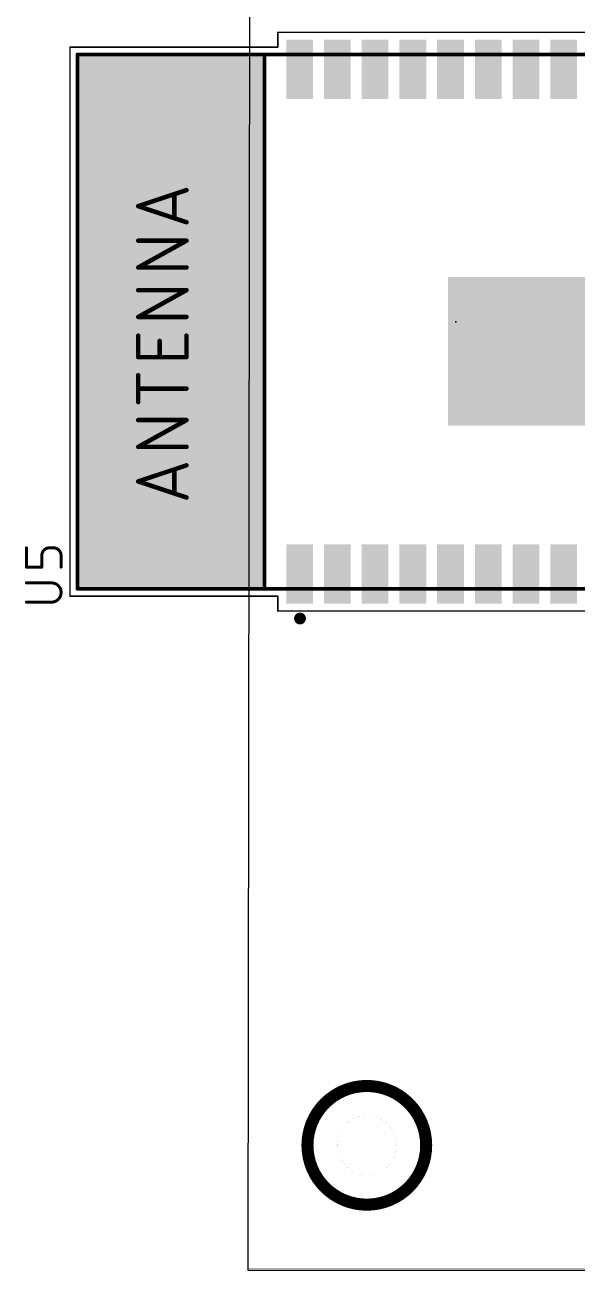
# Model space of a CAD drawing. Extents: x -68 to 70, y -45 to 46.
# Drawn here: x -68.02 to -49.41, y -38.05 to 3.9 of the extents above; entities that cross this region are included whole.
import ezdxf

# ---------------------------------------------------------------- set-up
doc = ezdxf.new("R2010")
doc.units = 0
for name, color, linetype in [('1', 12, 'CONTINUOUS'), ('20', 31, 'CONTINUOUS'), ('21', 253, 'CONTINUOUS'), ('23', 53, 'CONTINUOUS'), ('25', 253, 'CONTINUOUS'), ('39', 12, 'CONTINUOUS'), ('41', 12, 'CONTINUOUS'), ('43', 110, 'CONTINUOUS'), ('45', 253, 'CONTINUOUS'), ('51', 253, 'CONTINUOUS')]:
    doc.layers.add(name, color=color, linetype=linetype)

# ---------------------------------------------------------------- blocks, each defined once
blk = doc.blocks.new('RECT')
blk.add_solid([(-0.5, -0.5), (0.5, -0.5), (-0.5, 0.5), (0.5, 0.5)])

msp = doc.modelspace()

# ---------------------------------------------------------------- linework, layer by layer
at = {"layer": '20'}
for p, q in [((-60.401, 39.183), (-60.509, -38.054)), ((-60.509, -38.054), (60.491, -38.054))]:
    msp.add_line(p, q, dxfattribs=at)
msp.add_circle((-56.5, -33.85), 2.1, dxfattribs=at)
at = {"layer": '21'}
for points, const_width in [([(-60.5, -38), (-60.5, 39.2)], 0.001), ([(-66.25, -15.1), (-66.25, 2.9)], 0.127), ([(-66.25, 2.9), (-59.75, 2.9)], 0.127), ([(-59.75, -15.1), (-66.25, -15.1)], 0.127), ([(60.5, -38), (-60.5, -38)], 0.001)]:
    msp.add_lwpolyline(points, dxfattribs=dict(at, const_width=const_width))
for points, const_width in [([(-66.2182, 2.9, 1), (-66.2818, 2.9)], 0.0635), ([(-66.25, 2.9318, 1), (-66.25, 2.8683)], 0.0635), ([(-59.75, 2.8683, 1), (-59.75, 2.9318)], 0.0635), ([(-66.2818, -15.1, 1), (-66.2182, -15.1)], 0.0635), ([(-66.25, -15.0683, 1), (-66.25, -15.1318)], 0.0635), ([(-59.75, -15.1318, 1), (-59.75, -15.0683)], 0.0635), ([(-58.75, -16.2, 1), (-58.75, -16, 1), (-58.75, -16.2)], 0.2), ([(-60.5, -37.9997, 1), (-60.5, -38.0003)], 0.0005), ([(-60.5003, -38, 1), (-60.4997, -38)], 0.0005)]:
    msp.add_lwpolyline(points, format="xyb", dxfattribs=dict(at, const_width=const_width))
at = {"layer": '23'}
msp.add_point((-53.5, -6.1), dxfattribs=at)
at = {"layer": '25', "const_width": 0.1016}
for points in [[(-67.9692, -14.3681), (-67.9692, -13.719)], [(-67.0604, -13.719), (-67.1903, -13.719)], [(-67.4499, -13.9786), (-67.4499, -14.3681)], [(-66.8008, -14.3681), (-66.8008, -13.9786)], [(-67.4499, -14.3681), (-67.9692, -14.3681)], [(-67.1254, -14.9001), (-67.9692, -14.9001)], [(-67.9692, -15.5492), (-67.1254, -15.5492)]]:
    msp.add_lwpolyline(points, dxfattribs=at)
at = {"layer": '25'}
for points, const_width in [([(-67.9438, -13.719, 1), (-67.9946, -13.719)], 0.0508), ([(-67.1903, -13.719, 0.4142), (-67.4499, -13.9786)], 0.1016), ([(-67.1903, -13.6936, 1), (-67.1903, -13.7444)], 0.0508), ([(-67.1903, -13.7444, 1), (-67.1903, -13.6936)], 0.0508), ([(-66.8008, -13.9786, 0.4142), (-67.0604, -13.719)], 0.1016), ([(-67.0604, -13.6936, 1), (-67.0604, -13.7444)], 0.0508), ([(-67.0604, -13.7444, 1), (-67.0604, -13.6936)], 0.0508), ([(-67.4245, -13.9786, 1), (-67.4753, -13.9786)], 0.0508), ([(-67.4753, -13.9786, 1), (-67.4245, -13.9786)], 0.0508), ([(-66.7754, -13.9786, 1), (-66.8262, -13.9786)], 0.0508), ([(-66.8262, -13.9786, 1), (-66.7754, -13.9786)], 0.0508), ([(-67.9692, -14.3427, 1), (-67.9692, -14.3935)], 0.0508), ([(-67.9946, -14.3681, 1), (-67.9438, -14.3681)], 0.0508), ([(-67.4753, -14.3681, 1), (-67.4245, -14.3681)], 0.0508), ([(-67.4499, -14.3935, 1), (-67.4499, -14.3427)], 0.0508), ([(-66.8262, -14.3681, 1), (-66.7754, -14.3681)], 0.0508), ([(-67.9692, -14.8747, 1), (-67.9692, -14.9255)], 0.0508), ([(-67.1254, -15.5492, 1), (-67.1254, -14.9001)], 0.1016), ([(-67.1254, -14.8747, 1), (-67.1254, -14.9255)], 0.0508), ([(-67.1254, -14.9255, 1), (-67.1254, -14.8747)], 0.0508), ([(-67.9692, -15.5238, 1), (-67.9692, -15.5746)], 0.0508), ([(-67.1254, -15.5238, 1), (-67.1254, -15.5746)], 0.0508), ([(-67.1254, -15.5746, 1), (-67.1254, -15.5238)], 0.0508)]:
    msp.add_lwpolyline(points, format="xyb", dxfattribs=dict(at, const_width=const_width))
at = {"layer": '39', "const_width": 0.05}
for points in [[(-59.5, 3.15), (-59.5, 3.65)], [(-59.5, 3.65), (-40, 3.65)], [(-66.5, -15.35), (-66.5, 3.15)], [(-66.5, 3.15), (-59.5, 3.15)], [(-59.5, -15.35), (-66.5, -15.35)], [(-59.5, -15.85), (-59.5, -15.35)], [(-40, -15.85), (-59.5, -15.85)]]:
    msp.add_lwpolyline(points, dxfattribs=at)
at = {"layer": '39', "const_width": 0.025}
for points in [[(-59.4875, 3.65, 1), (-59.5125, 3.65)], [(-59.5, 3.6625, 1), (-59.5, 3.6375)], [(-66.4875, 3.15, 1), (-66.5125, 3.15)], [(-66.5, 3.1625, 1), (-66.5, 3.1375)], [(-59.5125, 3.15, 1), (-59.4875, 3.15)], [(-59.5, 3.1375, 1), (-59.5, 3.1625)], [(-66.5, -15.3375, 1), (-66.5, -15.3625)], [(-66.5125, -15.35, 1), (-66.4875, -15.35)], [(-59.4875, -15.35, 1), (-59.5125, -15.35)], [(-59.5, -15.3625, 1), (-59.5, -15.3375)], [(-59.5, -15.8375, 1), (-59.5, -15.8625)], [(-59.5125, -15.85, 1), (-59.4875, -15.85)]]:
    msp.add_lwpolyline(points, format="xyb", dxfattribs=at)
at = {"layer": '45'}
for points, const_width in [([(-56.5, -35.85, 1), (-56.5, -31.85, 1), (-56.5, -35.85)], 0.4064), ([(-56.5, -34.85, 1), (-56.5, -32.85, 1), (-56.5, -34.85)], 0.001)]:
    msp.add_lwpolyline(points, format="xyb", dxfattribs=dict(at, const_width=const_width))
at = {"layer": '51'}
for points, const_width in [([(-66.2182, 2.9, 1), (-66.2818, 2.9)], 0.0635), ([(-66.25, 2.9318, 1), (-66.25, 2.8683)], 0.0635), ([(-59.9183, 2.9, 1), (-59.9818, 2.9)], 0.0635), ([(-59.95, 2.9318, 1), (-59.95, 2.8683)], 0.0635), ([(-59.95, 2.8683, 1), (-59.95, 2.9318)], 0.0635), ([(-62.5642, -1.7017, 1), (-62.5882, -1.6294)], 0.0762), ([(-62.9445, -1.801, 1), (-63.0207, -1.801)], 0.0762), ([(-64.1898, -2.1712, 1), (-64.2138, -2.2435)], 0.0762), ([(-64.2138, -2.1712, 1), (-64.1898, -2.2435)], 0.0762), ([(-63.0207, -2.6138, 1), (-62.9445, -2.6138)], 0.0762), ([(-62.5882, -2.7854, 1), (-62.5642, -2.7131)], 0.0762), ([(-64.2018, -3.333, 1), (-64.2018, -3.4092)], 0.0762), ([(-62.5577, -3.4044, 1), (-62.5947, -3.3378)], 0.0762), ([(-62.5762, -3.4092, 1), (-62.5762, -3.333)], 0.0762), ([(-64.2018, -4.2361, 1), (-64.2018, -4.3123)], 0.0762), ([(-64.2203, -4.2409, 1), (-64.1833, -4.3075)], 0.0762), ([(-62.5762, -4.3123, 1), (-62.5762, -4.2361)], 0.0762), ([(-64.2018, -5.0003, 1), (-64.2018, -5.0765)], 0.0762), ([(-62.5577, -5.0717, 1), (-62.5947, -5.0051)], 0.0762), ([(-62.5762, -5.0765, 1), (-62.5762, -5.0003)], 0.0762), ([(-64.2018, -5.9034, 1), (-64.2018, -5.9796)], 0.0762), ([(-64.2203, -5.9082, 1), (-64.1833, -5.9748)], 0.0762), ([(-62.5762, -5.9796, 1), (-62.5762, -5.9034)], 0.0762), ([(-64.1637, -6.5708, 1), (-64.2399, -6.5708)], 0.0762), ([(-63.4412, -6.7514, 1), (-63.5174, -6.7514)], 0.0762), ([(-62.5381, -6.5708, 1), (-62.6143, -6.5708)], 0.0762), ([(-64.2018, -7.2551, 1), (-64.2018, -7.3313)], 0.0762), ([(-64.2399, -7.2932, 1), (-64.1637, -7.2932)], 0.0762), ([(-63.5174, -7.2932, 1), (-63.4412, -7.2932)], 0.0762), ([(-62.6143, -7.2932, 1), (-62.5381, -7.2932)], 0.0762), ([(-62.5762, -7.3313, 1), (-62.5762, -7.2551)], 0.0762), ([(-64.1637, -7.9041, 1), (-64.2399, -7.9041)], 0.0762), ([(-64.2018, -8.3176, 1), (-64.2018, -8.3938)], 0.0762), ([(-62.5762, -8.3938, 1), (-62.5762, -8.3176)], 0.0762), ([(-64.2399, -8.8072, 1), (-64.1637, -8.8072)], 0.0762), ([(-64.2018, -9.3771, 1), (-64.2018, -9.4533)], 0.0762), ([(-62.5577, -9.4485, 1), (-62.5947, -9.3818)], 0.0762), ([(-62.5762, -9.4533, 1), (-62.5762, -9.3771)], 0.0762), ([(-64.2018, -10.2802, 1), (-64.2018, -10.3564)], 0.0762), ([(-64.2203, -10.285, 1), (-64.1833, -10.3516)], 0.0762), ([(-62.5762, -10.3564, 1), (-62.5762, -10.2802)], 0.0762), ([(-62.5642, -10.9762, 1), (-62.5882, -10.9039)], 0.0762), ([(-62.9445, -11.0755, 1), (-63.0207, -11.0755)], 0.0762), ([(-64.1898, -11.4458, 1), (-64.2138, -11.5181)], 0.0762), ([(-64.2138, -11.4458, 1), (-64.1898, -11.5181)], 0.0762), ([(-63.0207, -11.8883, 1), (-62.9445, -11.8883)], 0.0762), ([(-62.5882, -12.0599, 1), (-62.5642, -11.9877)], 0.0762), ([(-66.2818, -15.1, 1), (-66.2182, -15.1)], 0.0635), ([(-66.25, -15.0683, 1), (-66.25, -15.1318)], 0.0635), ([(-59.9818, -15.1, 1), (-59.9183, -15.1)], 0.0635), ([(-59.95, -15.0683, 1), (-59.95, -15.1318)], 0.0635), ([(-59.95, -15.1318, 1), (-59.95, -15.0683)], 0.0635), ([(-58.75, -16.2, 1), (-58.75, -16, 1), (-58.75, -16.2)], 0.2)]:
    msp.add_lwpolyline(points, format="xyb", dxfattribs=dict(at, const_width=const_width))
for points, const_width in [([(-66.25, -15.1), (-66.25, 2.9)], 0.127), ([(-66.25, 2.9), (-59.95, 2.9)], 0.127), ([(-59.95, 2.9), (-40.75, 2.9)], 0.127), ([(-59.95, -15.1), (-59.95, 2.9)], 0.127), ([(-64.2018, -2.2074), (-62.5762, -1.6655)], 0.1524), ([(-62.9826, -1.801), (-62.9826, -2.6138)], 0.1524), ([(-62.5762, -2.7493), (-64.2018, -2.2074)], 0.1524), ([(-64.2018, -4.2742), (-62.5762, -3.3711)], 0.1524), ([(-62.5762, -3.3711), (-64.2018, -3.3711)], 0.1524), ([(-62.5762, -4.2742), (-64.2018, -4.2742)], 0.1524), ([(-64.2018, -5.9415), (-62.5762, -5.0384)], 0.1524), ([(-62.5762, -5.0384), (-64.2018, -5.0384)], 0.1524), ([(-62.5762, -5.9415), (-64.2018, -5.9415)], 0.1524), ([(-64.2018, -7.2932), (-64.2018, -6.5708)], 0.1524), ([(-63.4793, -7.2932), (-63.4793, -6.7514)], 0.1524), ([(-62.5762, -6.5708), (-62.5762, -7.2932)], 0.1524), ([(-62.5762, -7.2932), (-64.2018, -7.2932)], 0.1524), ([(-64.2018, -8.8072), (-64.2018, -7.9041)], 0.1524), ([(-62.5762, -8.3557), (-64.2018, -8.3557)], 0.1524), ([(-64.2018, -10.3183), (-62.5762, -9.4152)], 0.1524), ([(-62.5762, -9.4152), (-64.2018, -9.4152)], 0.1524), ([(-62.5762, -10.3183), (-64.2018, -10.3183)], 0.1524), ([(-64.2018, -11.4819), (-62.5762, -10.9401)], 0.1524), ([(-62.9826, -11.0755), (-62.9826, -11.8883)], 0.1524), ([(-62.5762, -12.0238), (-64.2018, -11.4819)], 0.1524), ([(-66.25, -15.1), (-59.95, -15.1)], 0.127), ([(-40.75, -15.1), (-59.95, -15.1)], 0.127)]:
    msp.add_lwpolyline(points, dxfattribs=dict(at, const_width=const_width))

# ---------------------------------------------------------------- block references
at = {"layer": '1', "rotation": 90}
for p, xscale, yscale in [((-58.76, 2.4), 2, 0.9), ((-57.49, 2.4), 2, 0.9), ((-56.22, 2.4), 2, 0.9), ((-54.95, 2.4), 2, 0.9), ((-53.68, 2.4), 2, 0.9), ((-52.41, 2.4), 2, 0.9), ((-51.14, 2.4), 2, 0.9), ((-49.87, 2.4), 2, 0.9), ((-51.26, -7.1), 5, 5), ((-58.76, -14.6), 2, 0.9), ((-57.49, -14.6), 2, 0.9), ((-56.22, -14.6), 2, 0.9), ((-54.95, -14.6), 2, 0.9), ((-53.68, -14.6), 2, 0.9), ((-52.41, -14.6), 2, 0.9), ((-51.14, -14.6), 2, 0.9), ((-49.87, -14.6), 2, 0.9)]:
    msp.add_blockref('RECT', p, dxfattribs=dict(at, xscale=xscale, yscale=yscale))
at = {"layer": '41', "xscale": 18, "yscale": 6.3, "rotation": 90}
msp.add_blockref('RECT', (-63.1, -6.1), dxfattribs=at)
at = {"layer": '43', "xscale": 18, "yscale": 6.3, "rotation": 90}
msp.add_blockref('RECT', (-63.1, -6.1), dxfattribs=at)

doc.saveas('drawing.dxf')
